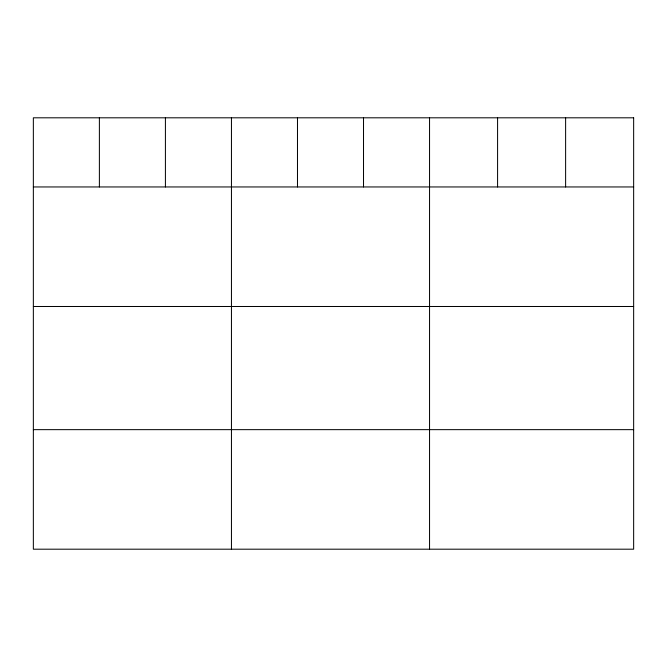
<?xml version="1.0" encoding="UTF-8"?>
<svg xmlns="http://www.w3.org/2000/svg" width="667" height="667" viewBox="0 0 667 667"><rect width="100%" height="100%" fill="white"/><g stroke="black" fill="none" stroke-linecap="round" stroke-linejoin="round"><path stroke-width="1" d="M33.35 186.952L633.65 186.952M33.35 306.487L633.65 306.487M33.35 429.648L633.65 429.648M565.616 117.809L565.616 186.952M497.582 117.809L497.582 186.952M429.548 117.809L429.548 549.191M363.515 117.809L363.515 186.952M297.482 117.809L297.482 186.952M231.449 117.809L231.449 549.191M165.416 117.809L165.416 186.952M99.383 117.809L99.383 186.952M633.65 117.809L33.35 117.809L33.35 549.191L633.65 549.191L633.65 117.809"/></g></svg>
